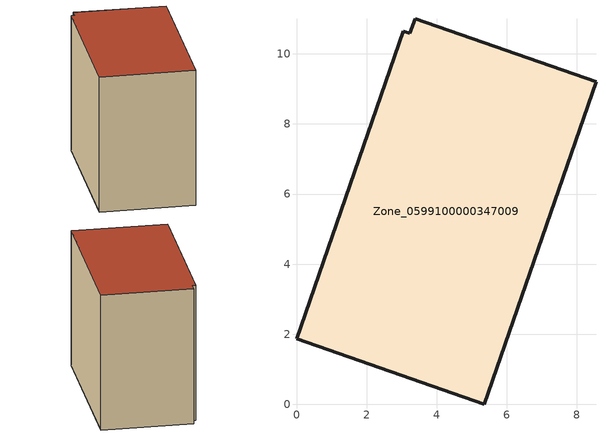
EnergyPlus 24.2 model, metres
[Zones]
Zone_0599100000347009
 floor ground (C_G): 3.04,10.65 3.23,10.59 3.38,11 8.55,9.21 5.36,0 0,1.87 z0
 wall outside (C_F): 3.04,10.65 0,1.87 5.36,0 8.55,9.21 3.38,11 3.23,10.59 3.04,10.65 z0:8.51
 roof outside (C_R): 3.23,10.59 3.04,10.65 0,1.87 5.36,0 8.55,9.21 3.38,11 z8.51
[BUILDING]
Pand.0599100000347009: North Axis=0; Terrain=City; Loads Convergence Tolerance Value=0.04; Temperature Convergence Tolerance Value=0.4; Solar Distribution=FullExterior; Maximum Number of Warmup Days=25; Minimum Number of Warmup Days=1
[Site:Location]
Rotterdam.The.Hague.AP_ZH_NLD Design_Conditions: Latitude=51.96; Longitude=4.45; Time Zone=1; Elevation=-4.5
[SITE:GROUNDTEMPERATURE:BUILDINGSURFACE]
18, 18, 18, 18, 18, 18, 18, 18, 18, 18, 18, 18
[MATERIAL] Thermal Absorptance=0.9; Solar Absorptance=0.7; Visible Absorptance=0.7
Name | Roughness | Thickness | Conductivity | Density | Specific Heat
G.TC.1992-2005 | MediumSmooth | 0.15 | 0.06 | 540 | 1210
F.TC.1992-2005 | Rough | 0.3 | 0.12 | 1920 | 840
R.TC.1992-2005 | MediumRough | 0.2 | 0.08 | 1500 | 1000
[CONSTRUCTION]
C_G: G.TC.1992-2005
C_F: F.TC.1992-2005
C_R: R.TC.1992-2005
[ZONE]
Zone_0599100000347009: Type=1; Multiplier=1; Ceiling Height=Autocalculate; Volume=Autocalculate; Floor Area=autocalculate; Part of Total Floor Area=Yes
[ZONEINFILTRATION:DESIGNFLOWRATE]
Infil_Zone_0599100000347009: Zone or ZoneList or Space or SpaceList=Zone_0599100000347009; Schedule=AlwaysOn; Design Flow Rate Calculation Method=Flow/Area; Flow Rate per Floor Area=0.0015; Constant Term Coefficient=1; Temperature Term Coefficient=0; Velocity Term Coefficient=0; Velocity Squared Term Coefficient=0
[HVACTEMPLATE:ZONE:IDEALLOADSAIRSYSTEM]
Zone_0599100000347009: Maximum Heating Supply Air Temperature=50; Minimum Cooling Supply Air Temperature=13; Maximum Heating Supply Air Humidity Ratio=0.0156; Minimum Cooling Supply Air Humidity Ratio=0.0077; Heating Limit=NoLimit; Cooling Limit=NoLimit; Dehumidification Control Type=ConstantSensibleHeatRatio; Cooling Sensible Heat Ratio=0.7; Dehumidification Setpoint=60; Humidification Control Type=None; Humidification Setpoint=30; Outdoor Air Method=None; Outdoor Air Flow Rate per Person=0.00944; Outdoor Air Flow Rate per Zone Floor Area=0; Outdoor Air Flow Rate per Zone=0; Demand Controlled Ventilation Type=None; Outdoor Air Economizer Type=NoEconomizer; Heat Recovery Type=None; Sensible Heat Recovery Effectiveness=0.7; Latent Heat Recovery Effectiveness=0.65
[ZONECONTROL:THERMOSTAT]
ThermostatControl_Zone_0599100000347009: Zone or ZoneList=Zone_0599100000347009; Control Type Schedule=DualSetpointControlType; Control 1=Thermostat_Zone_0599100000347009; Temperature Difference Between Cutout And Setpoint=0
[THERMOSTATSETPOINT:DUALSETPOINT]
Thermostat_Zone_0599100000347009: Heating Setpoint Temperature Schedule=HeatingSetpoint_Zone_0599100000347009; Cooling Setpoint Temperature Schedule=CoolingSetpoint_Zone_0599100000347009
[SCHEDULE:COMPACT]
HeatingSetpoint_Zone_0599100000347009: Through: 12/31, For: AllDays, Until: 24:00, 21
CoolingSetpoint_Zone_0599100000347009: Through: 12/31, For: AllDays, Until: 24:00, 24
DualSetpointControlType: Through: 12/31, For: AllDays, Until: 24:00, 4
AlwaysOn: Through: 12/31, For: AllDays, Until: 24:00, 1
